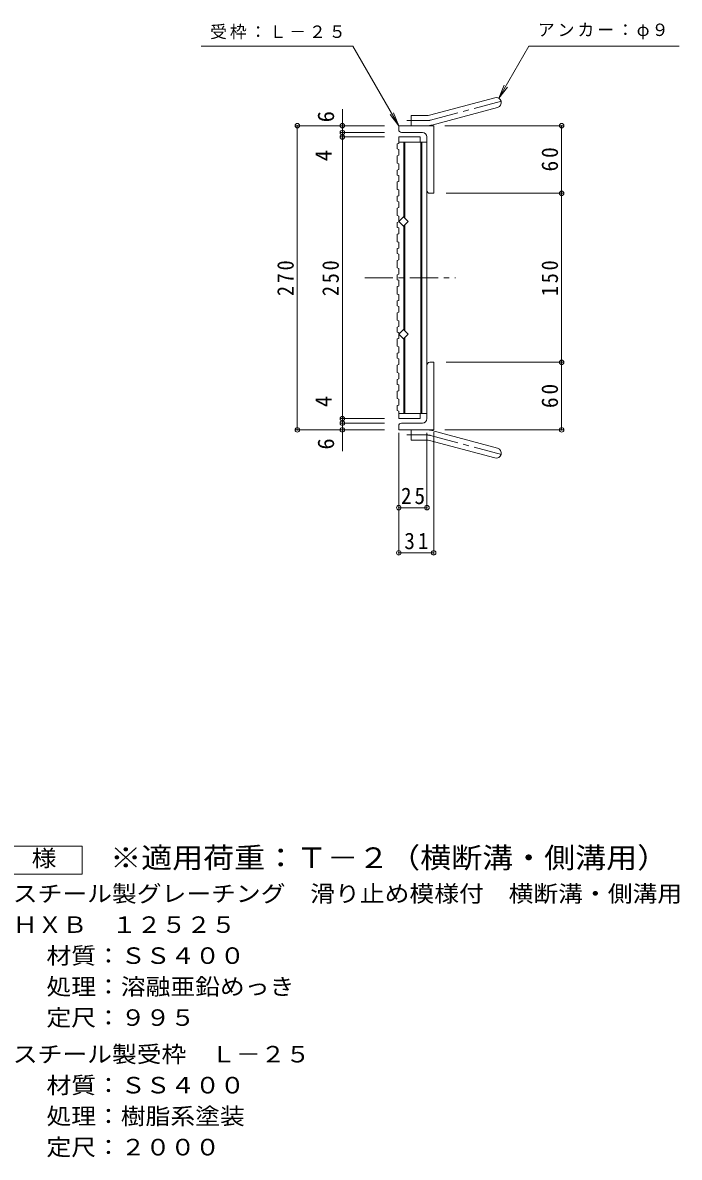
# Model space of a CAD drawing. Units: millimetres, scale not verified. Extents: x -860 to 876, y -685 to 573.
# Drawn here: x 294 to 876, y -560 to 447 of the extents above; entities that cross this region are included whole.
import ezdxf
from ezdxf.enums import TextEntityAlignment as Align

# ---------------------------------------------------------------- set-up
doc = ezdxf.new("R2010")
doc.units = ezdxf.units.MM
doc.header["$LTSCALE"] = 5
doc.header["$PDMODE"] = 32
doc.header["$PDSIZE"] = 4
doc.linetypes.add('CHAIN1', pattern=[8, 5, -1, 1, -1])
for name, color, linetype, lineweight in [('A-1_ピット', 2, 'Continuous', 9), ('A-2_蓋', 3, 'Continuous', 9), ('A-4_寸法', 7, 'Continuous', 9), ('A-A', 3, 'Continuous', 9), ('F-5_F-5ﾚｲﾔ', 2, 'Continuous', 9)]:
    doc.layers.add(name, color=color, linetype=linetype, lineweight=lineweight)
doc.styles.add('ＭＳ ゴシック', font='')
doc.styles.get('ＭＳ ゴシック').set_extended_font_data('MS Gothic')

msp = doc.modelspace()

# ---------------------------------------------------------------- linework, layer by layer
at = {"layer": 'A-1_ピット'}
for p, q in [((654.445, 365.275), (712.636, 380.867)), ((638.301, 355.968), (638.301, 364.968)), ((652.116, 364.968), (638.301, 364.968)), ((656.774, 356.581), (714.965, 372.173)), ((627.301, 352.468), (627.301, 355.968)), ((658.301, 355.968), (627.301, 355.968)), ((658.301, 355.968), (658.301, 295.968)), ((648.301, 349.968), (629.801, 349.968)), ((652.301, 345.968), (652.301, 298.468)), ((654.801, 295.968), (658.301, 295.968)), ((652.301, 95.968), (652.301, 143.468)), ((654.801, 145.967), (658.301, 145.967)), ((658.301, 85.968), (658.301, 145.967)), ((648.301, 91.968), (629.801, 91.968)), ((627.301, 89.468), (627.301, 85.968)), ((658.301, 85.968), (627.301, 85.968)), ((638.301, 85.968), (638.301, 76.968)), ((656.774, 85.354), (714.965, 69.762)), ((652.116, 76.968), (638.301, 76.968)), ((654.445, 76.661), (712.636, 61.069))]:
    msp.add_line(p, q, dxfattribs=at)
at = {"layer": 'A-1_ピット', "linetype": 'CHAIN1'}
for p, q in [((655.61, 360.928), (720.776, 378.389)), ((652.116, 360.468), (634.496, 360.468)), ((652.116, 81.468), (634.496, 81.468)), ((655.61, 81.008), (720.776, 63.546))]:
    msp.add_line(p, q, dxfattribs=at)
at = {"layer": 'A-1_ピット'}
for centre, radius, start, end in [((713.801, 376.52), 4.5, 285.00014, 104.99991), ((652.116, 373.968), 9, 270, 285.00002), ((652.116, 373.968), 18, 270, 285), ((629.801, 352.468), 2.5, 180, 270), ((648.301, 345.968), 4, 0, 90), ((654.801, 298.468), 2.5, 180, 270), ((654.801, 143.468), 2.5, 90, 180), ((629.801, 89.468), 2.5, 90, 180), ((648.301, 95.968), 4, 270, 0), ((652.116, 67.968), 18, 75, 90), ((652.116, 67.968), 9, 74.99998, 90), ((713.801, 65.415), 4.5, 255.00009, 74.99986)]:
    msp.add_arc(centre, radius, start, end, dxfattribs=at)
at = {"layer": 'A-1_ピット', "linetype": 'CHAIN1'}
for centre, start, end in [((652.116, 373.968), 270, 284.99995), ((652.116, 67.968), 75.00005, 90)]:
    msp.add_arc(centre, 13.5, start, end, dxfattribs=at)
at = {"layer": 'A-2_蓋'}
for p, q in [((627.301, 345.968), (646.301, 345.968)), ((646.301, 341.468), (646.301, 345.968)), ((627.301, 341.468), (652.3, 341.468)), ((631.801, 341.468), (631.801, 274.953)), ((632.8, 341.468), (632.8, 273.953)), ((646.801, 341.468), (646.801, 100.468)), ((647.801, 341.468), (647.801, 100.468)), ((652.3, 341.468), (652.3, 100.468)), ((631.801, 266.983), (631.801, 174.953)), ((632.8, 267.982), (632.8, 173.953)), ((631.801, 100.468), (631.801, 166.982)), ((632.8, 100.468), (632.8, 167.982)), ((627.301, 100.468), (652.3, 100.468)), ((627.301, 100.468), (627.301, 95.968)), ((627.301, 95.968), (646.301, 95.968)), ((646.301, 100.468), (646.301, 95.968))]:
    msp.add_line(p, q, dxfattribs=at)
at = {"layer": 'A-2_蓋', "linetype": 'CHAIN1'}
msp.add_line((597.177, 220.968), (677.765, 220.968), dxfattribs=at)
at = {"layer": 'A-2_蓋'}
for points in [[(635.786, 270.968), (631.543, 266.725), (627.301, 270.968), (631.543, 275.21)], [(635.786, 170.968), (631.543, 166.725), (627.301, 170.968), (631.543, 175.21)]]:
    msp.add_lwpolyline(points, close=True, dxfattribs=at)
at = {"layer": 'A-4_寸法'}
for p, q in [((451.865, 426.567), (586.54, 426.567)), ((627.301, 355.968), (586.54, 426.567)), ((716.191, 380.333), (742.836, 426.483)), ((742.836, 426.483), (876.151, 426.483)), ((716.191, 380.333), (720.974, 391.881)), ((716.191, 380.333), (723.8, 390.25)), ((577.3, 67.179), (577.3, 370.569)), ((627.301, 355.968), (619.691, 365.885)), ((627.301, 355.968), (622.517, 367.516)), ((614.8, 355.968), (535.801, 355.968)), ((537.3, 85.968), (537.3, 355.968)), ((668.116, 355.968), (773.301, 355.968)), ((771.801, 85.968), (771.801, 355.968)), ((614.8, 349.968), (575.801, 349.968)), ((614.8, 345.968), (575.801, 345.968)), ((669.301, 295.968), (773.301, 295.968)), ((669.301, 145.968), (773.301, 145.968)), ((614.8, 95.968), (575.801, 95.968)), ((614.8, 91.968), (575.801, 91.968)), ((614.8, 85.968), (535.801, 85.968)), ((627.301, 83.468), (627.301, -24.633)), ((652.3, 83.468), (652.3, 15.367)), ((658.301, 83.968), (658.301, -24.633)), ((668.116, 85.968), (773.301, 85.968)), ((627.301, 16.867), (652.3, 16.867)), ((627.301, -23.133), (658.301, -23.133))]:
    msp.add_line(p, q, dxfattribs=at)
for p in [(537.3, 355.968), (577.3, 355.968), (771.801, 355.968), (577.3, 349.968), (577.3, 345.968), (771.801, 295.968), (771.801, 145.968), (577.3, 95.968), (577.3, 91.968), (537.3, 85.968), (577.3, 85.968), (771.801, 85.968), (627.301, 16.867), (652.3, 16.867), (627.301, -23.133), (658.301, -23.133)]:
    msp.add_point(p, dxfattribs=at)
at = {"layer": 'A-A'}
for p, q in [((627.301, 345.968), (627.301, 340.325)), ((625.8, 339.813), (627.301, 340.325)), ((625.8, 329.27), (627.301, 329.781)), ((625.8, 316.587), (627.301, 317.098)), ((627.301, 322.211), (627.301, 317.098)), ((625.8, 306.044), (627.301, 306.555)), ((625.8, 293.36), (627.301, 293.872)), ((627.301, 298.985), (627.301, 293.872)), ((625.8, 282.817), (627.301, 283.329)), ((627.301, 275.759), (627.301, 270.645)), ((625.8, 270.134), (627.301, 270.645)), ((627.301, 265.215), (627.301, 260.102)), ((625.8, 259.591), (627.301, 260.102)), ((627.301, 252.532), (627.301, 247.419)), ((625.8, 246.908), (627.301, 247.419)), ((627.301, 241.989), (627.301, 236.876)), ((625.8, 236.364), (627.301, 236.876)), ((625.8, 223.681), (627.301, 224.193)), ((627.301, 229.306), (627.301, 224.193)), ((625.8, 213.138), (627.301, 213.649)), ((627.301, 218.763), (627.301, 213.649)), ((627.301, 206.079), (627.301, 200.966)), ((625.8, 200.455), (627.301, 200.966)), ((627.301, 195.536), (627.301, 190.423)), ((625.8, 189.912), (627.301, 190.423)), ((627.301, 182.853), (627.301, 177.74)), ((625.8, 177.228), (627.301, 177.74)), ((627.301, 172.31), (627.301, 167.197)), ((625.8, 166.685), (627.301, 167.197)), ((625.8, 154.002), (627.301, 154.513)), ((627.301, 159.626), (627.301, 154.513)), ((625.8, 143.459), (627.301, 143.97)), ((627.301, 149.083), (627.301, 143.97)), ((625.8, 130.776), (627.301, 131.287)), ((627.301, 136.4), (627.301, 131.287)), ((627.301, 125.857), (627.301, 120.744)), ((625.8, 120.232), (627.301, 120.744)), ((627.301, 113.174), (627.301, 108.06)), ((625.8, 107.549), (627.301, 108.06)), ((627.301, 102.63), (627.301, 97.517))]:
    msp.add_line(p, q, dxfattribs=at)
for points in [[(625.8, 339.813), (625.8, 335.406), (627.301, 334.894), (627.301, 329.781)], [(625.8, 329.27), (625.8, 322.723), (627.301, 322.211)], [(625.8, 316.587), (625.8, 312.179), (627.301, 311.668), (627.301, 306.555)], [(625.8, 306.044), (625.8, 299.496), (627.301, 298.985)], [(625.8, 293.36), (625.8, 288.953), (627.301, 288.442), (627.301, 283.329)], [(625.8, 282.817), (625.8, 276.27), (627.301, 275.759)], [(625.8, 270.134), (625.8, 265.727), (627.301, 265.215)], [(625.8, 259.591), (625.8, 253.043), (627.301, 252.532)], [(625.8, 246.908), (625.8, 242.5), (627.301, 241.989)], [(625.8, 236.364), (625.8, 229.817), (627.301, 229.306)], [(625.8, 223.681), (625.8, 219.274), (627.301, 218.763)], [(625.8, 213.138), (625.8, 206.591), (627.301, 206.079)], [(625.8, 200.455), (625.8, 196.047), (627.301, 195.536)], [(625.8, 189.912), (625.8, 183.364), (627.301, 182.853)], [(625.8, 177.228), (625.8, 172.821), (627.301, 172.31)], [(625.8, 166.685), (625.8, 160.138), (627.301, 159.626)], [(625.8, 154.002), (625.8, 149.595), (627.301, 149.083)], [(625.8, 143.459), (625.8, 136.911), (627.301, 136.4)], [(625.8, 130.776), (625.8, 126.368), (627.301, 125.857)], [(625.8, 120.232), (625.8, 113.685), (627.301, 113.174)], [(625.8, 107.549), (625.8, 103.142), (627.301, 102.63)]]:
    msp.add_lwpolyline(points, dxfattribs=at)
at = {"layer": 'F-5_F-5ﾚｲﾔ'}
msp.add_lwpolyline([(233.792, -308.47), (233.792, -283.47), (346.292, -283.47), (346.292, -308.47)], close=True, dxfattribs=at)

# ---------------------------------------------------------------- texts
at = {"layer": 'A-4_寸法', "color": 2, "style": 'ＭＳ ゴシック'}
for s, p in [('6', (574.301, 358.978)), ('4', (572.3, 324.451)), ('4', (572.3, 106.141)), ('6', (574.301, 68.493))]:
    msp.add_text(s, height=14.66, rotation=90, dxfattribs=at).set_placement(p, align=Align.BOTTOM_LEFT)
at = {"layer": 'A-4_寸法', "char_height": 11, "attachment_point": 7, "style": 'ＭＳ ゴシック'}
for s, insert in [('\\T1.17;受枠：Ｌ－２５', (459.896, 432.703)), ('\\T1.17;アンカー：φ９', (750.671, 432.619))]:
    msp.add_mtext(s, dxfattribs=dict(at, insert=insert))
at = {"layer": 'A-4_寸法', "color": 2, "char_height": 14.66, "attachment_point": 7, "rotation": 90, "style": 'ＭＳ ゴシック'}
for s, insert in [('\\T1.27;\\W0.95;60', (768.801, 315.343)), ('\\T1.27;\\W0.9;270', (534.301, 204.718)), ('\\T1.27;\\W0.9;250', (574.301, 204.718)), ('\\T1.27;\\W0.9;150', (768.801, 204.718)), ('\\T1.27;\\W0.95;60', (768.801, 105.343))]:
    msp.add_mtext(s, dxfattribs=dict(at, insert=insert))
at = {"layer": 'A-4_寸法', "color": 2, "char_height": 14.66, "attachment_point": 7, "style": 'ＭＳ ゴシック'}
for s, insert in [('\\T1.27;\\W0.95;25', (629.176, 19.867)), ('\\T1.27;\\W0.95;31', (632.176, -20.133))]:
    msp.add_mtext(s, dxfattribs=dict(at, insert=insert))
at = {"layer": 'F-5_F-5ﾚｲﾔ', "color": 3, "style": 'ＭＳ ゴシック', "width": 1.1}
msp.add_text('※適用荷重：Ｔ－２（横断溝・側溝用）', height=18.33, dxfattribs=at).set_placement((371.292, -308.47), align=Align.BOTTOM_LEFT)
at = {"layer": 'F-5_F-5ﾚｲﾔ', "style": 'ＭＳ ゴシック', "width": 1.1}
for s, p in [('仕\u3000様', (257.542, -305.97)), ('スチール製グレーチング\u3000滑り止め模様付\u3000横断溝・側溝用', (284.837, -337.431)), ('ＨＸＢ\u3000１２５２５', (284.837, -364.931)), ('材質：ＳＳ４００', (314.693, -392.43)), ('処理：溶融亜鉛めっき', (314.693, -419.93)), ('定尺：９９５', (314.693, -447.431)), ('スチール製受枠\u3000Ｌ－２５', (284.837, -479.93)), ('材質：ＳＳ４００', (314.693, -507.43)), ('処理：樹脂系塗装', (314.693, -534.93)), ('定尺：２０００', (314.693, -562.43))]:
    msp.add_text(s, height=14.66, dxfattribs=at).set_placement(p, align=Align.BOTTOM_LEFT)

doc.saveas('drawing.dxf')
